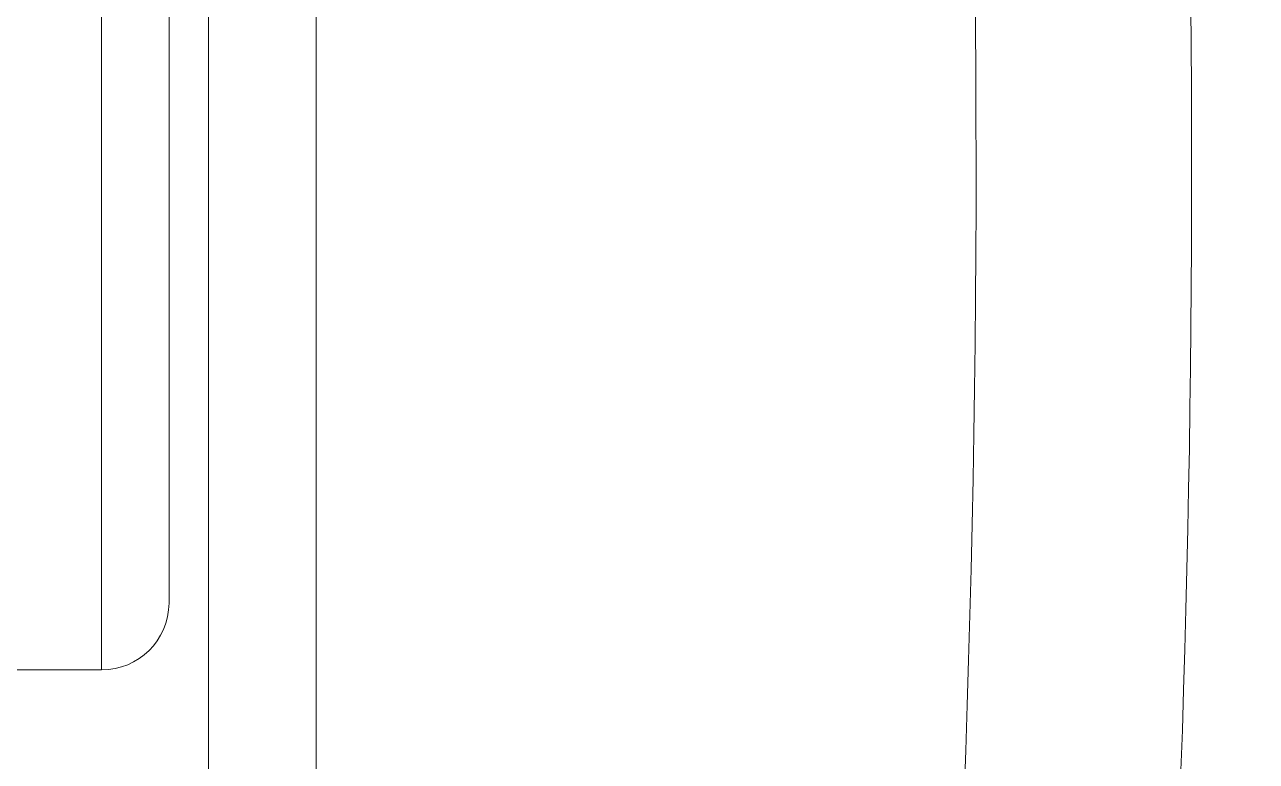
# Model space of a CAD drawing. Header units: millimetres. Extents: x -1838618 to -1600818, y -1770412 to -1553248.
# Drawn here: x -1791882.99 to -1791846.28, y -1684934.02 to -1684912.06 of the extents above; entities that cross this region are included whole.
import ezdxf

# ---------------------------------------------------------------- set-up
doc = ezdxf.new("R2010")
doc.units = ezdxf.units.MM
doc.header["$LTSCALE"] = 100
doc.layers.add('412equipment', color=6, linetype='Continuous')
doc.layers.add('_____1', color=160, linetype='Continuous')

# ---------------------------------------------------------------- blocks, each defined once
blk = doc.blocks.new('A$C2A4D0462')
at = {"layer": '_____1', "color": 7, "lineweight": 0}
for p, q in [((34.5331, 40.9629), (34.5331, 42.9628)), ((34.6671, 42.8298), (34.6671, 41.0959)), ((34.7452, 42.6427), (34.7452, 39.4329)), ((34.9593, 42.6427), (34.9593, 39.4329)), ((33.3334, 40.9629), (34.5331, 40.9629))]:
    blk.add_line(p, q, dxfattribs=at)
for points in [[(36.3132, 36.8618), (36.8272, 40.2401), (36.8272, 43.6855), (36.3132, 47.0638)], [(35.9883, 37.667), (36.2381, 39.5721), (36.3239, 41.491), (36.2381, 43.411)], [(34.5331, 40.9629), (34.6075, 40.9632), (34.6654, 41.0211), (34.6671, 41.0959)]]:
    blk.add_open_spline(points, degree=3, dxfattribs=at)
blk = doc.blocks.new('LOW PLATFOR')
at = {"layer": '412equipment', "linetype": 'Continuous', "lineweight": 0, "xscale": 15, "yscale": 15, "zscale": 15}
blk.add_blockref('A$C2A4D0462', (-26600.084, 0, 590), dxfattribs=at)

msp = doc.modelspace()

# ---------------------------------------------------------------- block references
at = {"layer": '412equipment', "color": 7}
msp.add_blockref('LOW PLATFOR', (-1765798.605, -1685545.743), dxfattribs=at)

doc.saveas('drawing.dxf')
